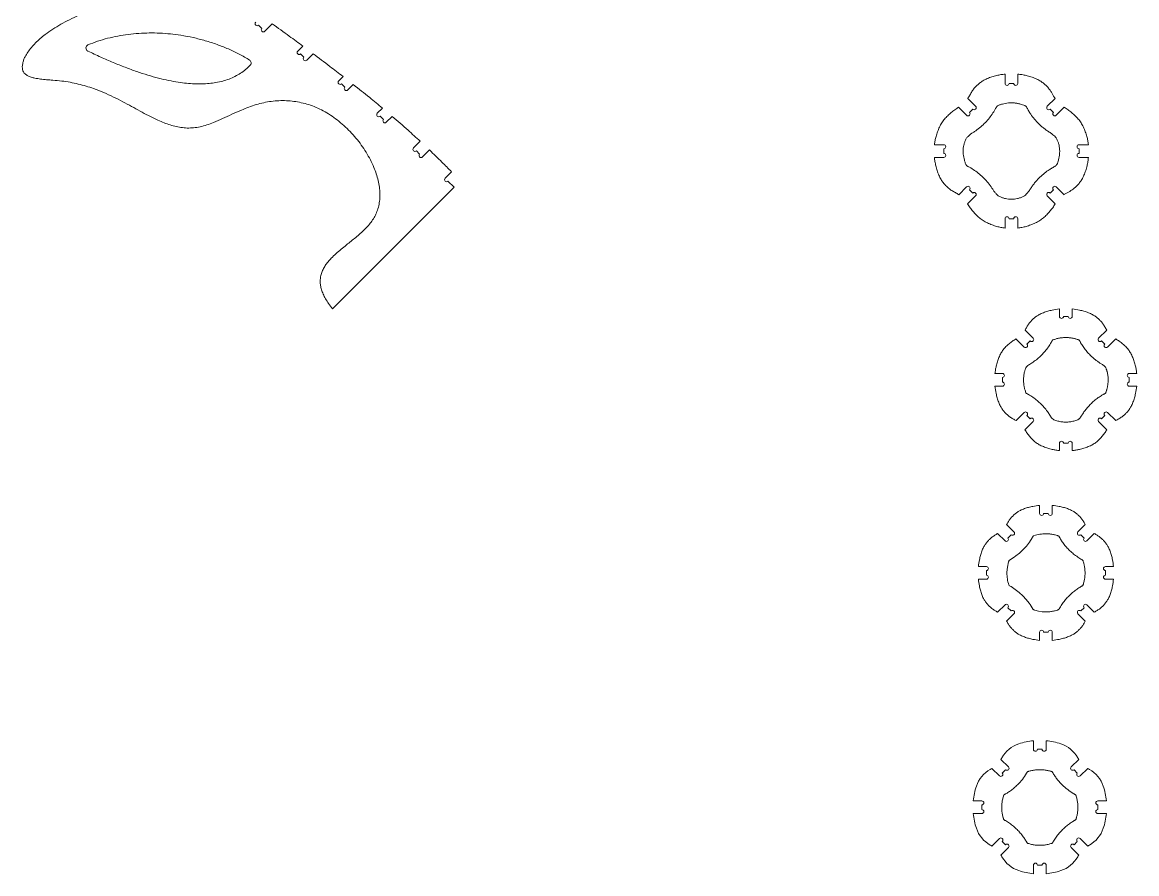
# Model space of a CAD drawing. Header units: millimetres. Extents: x -1072 to 1309, y -2665 to 2883.
# Drawn here: x -982 to 686, y -2665 to -1390 of the extents above; entities that cross this region are included whole.
import ezdxf

# ---------------------------------------------------------------- set-up
doc = ezdxf.new("R2010")
doc.units = ezdxf.units.MM

msp = doc.modelspace()

# ---------------------------------------------------------------- linework, layer by layer
at = {"color": 7, "linetype": 'Continuous', "lineweight": 15}
for p, q in [((-623.295, -1399.637), (-628.245, -1394.687)), ((-607.873, -1392.7), (-619.053, -1403.88)), ((-569.655, -1433.678), (-562.022, -1426.045)), ((-560.463, -1442.87), (-565.412, -1437.921)), ((-546.598, -1437.491), (-556.22, -1447.113)), ((-508.198, -1478.287), (-501.609, -1471.698)), ((-499.006, -1487.479), (-503.955, -1482.53)), ((-486.539, -1483.498), (-494.763, -1491.722)), ((488.646, -1467.978), (488.646, -1482.003)), ((494.646, -1482.003), (501.646, -1482.003)), ((507.646, -1482.003), (507.646, -1467.978)), ((444.513, -1516.143), (432.847, -1504.477)), ((563.446, -1504.477), (551.78, -1516.143)), ((-450.549, -1526.704), (-442.833, -1518.988)), ((-441.357, -1535.896), (-446.306, -1530.946)), ((-428.281, -1531.306), (-437.114, -1540.139)), ((419.168, -1517.668), (431.078, -1529.578)), ((435.321, -1525.335), (440.27, -1520.385)), ((556.022, -1520.385), (560.972, -1525.335)), ((565.215, -1529.578), (577.124, -1517.668)), ((-396.365, -1578.586), (-386.356, -1568.577)), ((-387.172, -1587.778), (-392.122, -1582.828)), ((-372.498, -1581.589), (-382.93, -1592.021)), ((396.938, -1573.711), (382.944, -1573.711)), ((396.938, -1586.711), (396.938, -1579.711)), ((613.349, -1573.711), (599.354, -1573.711)), ((599.354, -1579.711), (599.354, -1586.711)), ((382.913, -1592.711), (396.938, -1592.711)), ((599.354, -1592.711), (613.38, -1592.711)), ((-349.101, -1623.953), (-339.48, -1614.332)), ((-335.666, -1637.388), (-344.859, -1628.196)), ((-335.666, -1637.388), (-517.419, -1819.141)), ((431.078, -1636.844), (419.412, -1648.51)), ((432.603, -1662.189), (444.513, -1650.279)), ((440.27, -1646.037), (435.321, -1641.087)), ((551.78, -1650.279), (563.689, -1662.189)), ((560.972, -1641.087), (556.022, -1646.037)), ((576.88, -1648.51), (565.215, -1636.844)), ((488.646, -1684.419), (488.646, -1698.414)), ((501.646, -1684.419), (494.646, -1684.419)), ((507.646, -1698.414), (507.646, -1684.419)), ((570.072, -1819.591), (570.072, -1830.718)), ((576.072, -1830.718), (583.072, -1830.718)), ((589.072, -1830.718), (589.072, -1819.591)), ((504.92, -1864.39), (517.12, -1876.589)), ((530.555, -1863.155), (518.464, -1851.064)), ((640.68, -1851.064), (628.589, -1863.155)), ((642.024, -1876.589), (654.224, -1864.389)), ((521.362, -1872.347), (526.312, -1867.397)), ((632.832, -1867.397), (637.782, -1872.347)), ((484.683, -1916.107), (473.575, -1916.107)), ((685.569, -1916.107), (674.461, -1916.107)), ((484.683, -1929.107), (484.683, -1922.107)), ((674.461, -1922.107), (674.461, -1929.107)), ((473.556, -1935.107), (484.683, -1935.107)), ((674.461, -1935.107), (685.588, -1935.107)), ((517.12, -1974.624), (505.029, -1986.715)), ((526.312, -1983.817), (521.362, -1978.867)), ((637.782, -1978.867), (632.832, -1983.817)), ((654.115, -1986.715), (642.024, -1974.624)), ((518.355, -2000.259), (530.555, -1988.059)), ((628.589, -1988.059), (640.789, -2000.259)), ((570.072, -2020.495), (570.072, -2031.604)), ((583.072, -2020.495), (576.072, -2020.495)), ((589.072, -2031.604), (589.072, -2020.495)), ((540.339, -2113.49), (540.339, -2125.54)), ((559.339, -2125.54), (559.339, -2113.49)), ((546.339, -2125.54), (553.339, -2125.54)), ((501.973, -2153.248), (490.993, -2142.267)), ((608.686, -2142.267), (597.705, -2153.248)), ((477.531, -2155.675), (488.538, -2166.683)), ((492.781, -2162.44), (497.731, -2157.49)), ((601.948, -2157.49), (606.898, -2162.44)), ((611.14, -2166.683), (622.148, -2155.675)), ((460.83, -2205.049), (448.786, -2205.049)), ((460.83, -2218.049), (460.83, -2211.049)), ((650.892, -2205.049), (638.848, -2205.049)), ((638.848, -2211.049), (638.848, -2218.049)), ((448.781, -2224.049), (460.83, -2224.049)), ((638.848, -2224.049), (650.898, -2224.049)), ((488.538, -2262.415), (477.558, -2273.395)), ((497.731, -2271.607), (492.781, -2266.657)), ((606.898, -2266.657), (601.948, -2271.607)), ((622.121, -2273.395), (611.14, -2262.415)), ((490.966, -2286.857), (501.973, -2275.85)), ((597.705, -2275.85), (608.713, -2286.857)), ((540.339, -2303.558), (540.339, -2315.602)), ((553.339, -2303.558), (546.339, -2303.558)), ((559.339, -2315.602), (559.339, -2303.558)), ((531.133, -2465.788), (531.133, -2478.625)), ((550.133, -2478.625), (550.133, -2465.788)), ((537.133, -2478.625), (544.133, -2478.625)), ((493.715, -2504.983), (482.477, -2493.745)), ((598.789, -2493.745), (587.551, -2504.983)), ((469.042, -2507.18), (480.28, -2518.418)), ((484.522, -2514.175), (489.472, -2509.226)), ((591.794, -2509.226), (596.743, -2514.175)), ((600.986, -2518.418), (612.224, -2507.18)), ((453.922, -2555.836), (441.085, -2555.836)), ((453.922, -2568.836), (453.922, -2561.836)), ((640.181, -2555.836), (627.344, -2555.836)), ((627.344, -2561.836), (627.344, -2568.836)), ((441.085, -2574.836), (453.922, -2574.836)), ((627.344, -2574.836), (640.181, -2574.836)), ((480.28, -2612.254), (469.042, -2623.492)), ((489.472, -2621.447), (484.522, -2616.497)), ((596.743, -2616.497), (591.794, -2621.447)), ((612.224, -2623.492), (600.986, -2612.254)), ((482.477, -2636.927), (493.715, -2625.689)), ((587.551, -2625.689), (598.789, -2636.927)), ((531.133, -2652.047), (531.133, -2664.884)), ((544.133, -2652.047), (537.133, -2652.047)), ((550.133, -2664.884), (550.133, -2652.047))]:
    msp.add_line(p, q, dxfattribs=at)
at = {"color": 7, "linetype": 'Continuous', "lineweight": 15, "flags": 128}
for points in [[(549.839, -2156.07), (547.604, -2156.116), (545.333, -2156.253), (543.08, -2156.482), (540.846, -2156.8), (538.62, -2157.208), (536.325, -2157.726), (534.06, -2158.338), (531.809, -2159.046), (531.809, -2159.046), (531.809, -2159.046), (531.809, -2159.046), (531.808, -2159.046), (531.808, -2159.047), (531.808, -2159.047), (531.807, -2159.047), (531.806, -2159.048), (531.803, -2159.049), (531.797, -2159.051), (531.785, -2159.055), (531.762, -2159.063), (531.718, -2159.078), (531.643, -2159.107), (531.482, -2159.179), (531.176, -2159.355), (530.649, -2159.825), (529.919, -2161.031), (529.214, -2162.255), (525.13, -2168.583), (520.527, -2174.534), (515.429, -2180.078), (510.197, -2184.897), (504.593, -2189.286), (502.302, -2190.883), (499.959, -2192.409), (497.564, -2193.866), (495.237, -2195.397), (494.773, -2195.928), (494.433, -2196.544), (494.286, -2196.972), (494.15, -2197.375), (494.096, -2197.541), (493.985, -2197.883), (493.189, -2200.602), (492.535, -2203.339), (491.653, -2208.914), (491.361, -2214.552)], [(491.361, -2214.552), (491.407, -2216.788), (491.544, -2219.059), (491.773, -2221.311), (492.09, -2223.545), (492.499, -2225.77), (493.017, -2228.065), (493.628, -2230.33), (494.336, -2232.581), (494.336, -2232.581), (494.336, -2232.581), (494.336, -2232.581), (494.336, -2232.581), (494.337, -2232.581), (494.337, -2232.582), (494.337, -2232.582), (494.337, -2232.584), (494.339, -2232.587), (494.341, -2232.593), (494.345, -2232.604), (494.353, -2232.627), (494.368, -2232.67), (494.397, -2232.747), (494.468, -2232.908), (494.644, -2233.214), (495.114, -2233.74), (496.32, -2234.471), (497.544, -2235.175), (503.87, -2239.258), (509.825, -2243.864), (515.369, -2248.963), (520.189, -2254.195), (524.575, -2259.797), (526.172, -2262.087), (527.698, -2264.43), (529.155, -2266.826), (530.686, -2269.152), (531.217, -2269.617), (531.834, -2269.956), (532.501, -2270.184), (532.501, -2270.184), (532.501, -2270.184), (532.501, -2270.184), (532.502, -2270.184), (532.502, -2270.184), (532.502, -2270.184), (532.503, -2270.184), (532.504, -2270.185), (532.506, -2270.186), (532.511, -2270.188), (532.522, -2270.191), (532.542, -2270.198), (532.583, -2270.211), (532.664, -2270.239), (532.831, -2270.293), (533.172, -2270.404), (538.627, -2271.853), (544.202, -2272.735), (549.839, -2273.027)]]:
    msp.add_lwpolyline(points, dxfattribs=at)
at = {"color": 7, "linetype": 'Continuous', "lineweight": 15}
for centre, radius, start, end in [((-630.367, -1392.566), 3, 135, 315), ((-621.174, -1401.758), 3, 135, 315), ((-881.514, -1428.978), 5, 112.85267, 244.279848), ((-567.534, -1435.799), 3, 135, 315), ((-644.225, -1451.23), 5, 315.689068, 58.288014), ((-558.341, -1444.992), 3, 135, 315), ((-506.077, -1480.408), 3, 135, 315), ((491.646, -1482.003), 3, 180, 0), ((504.646, -1482.003), 3, 180, 0), ((-496.884, -1489.601), 3, 135, 315), ((442.392, -1518.264), 3, 225, 45), ((553.901, -1518.264), 3, 135, 315), ((-448.428, -1528.825), 3, 135, 315), ((433.199, -1527.457), 3, 225, 45), ((563.093, -1527.457), 3, 135, 315), ((-439.235, -1538.018), 3, 135, 315), ((-394.243, -1580.707), 3, 135, 315), ((396.938, -1576.711), 3, 270, 90), ((599.354, -1576.711), 3, 90, 270), ((-385.051, -1589.899), 3, 135, 315), ((396.938, -1589.711), 3, 270, 90), ((599.354, -1589.711), 3, 90, 270), ((-346.98, -1626.075), 3, 135, 315), ((433.199, -1638.966), 3, 315, 135), ((442.392, -1648.158), 3, 315, 135), ((553.901, -1648.158), 3, 45, 225), ((563.093, -1638.966), 3, 45, 225), ((491.646, -1684.419), 3, 0, 180), ((504.646, -1684.419), 3, 0, 180), ((573.072, -1830.718), 3, 180, 360), ((586.072, -1830.718), 3, 180, 0), ((528.433, -1865.276), 3, 225, 45), ((630.711, -1865.276), 3, 135, 315), ((519.241, -1874.468), 3, 225, 45), ((639.903, -1874.468), 3, 135, 315), ((484.683, -1919.107), 3, 270, 90), ((674.461, -1919.107), 3, 90, 270), ((484.683, -1932.107), 3, 270, 90), ((674.461, -1932.107), 3, 90, 270), ((519.241, -1976.745), 3, 315, 135), ((528.433, -1985.938), 3, 315, 135), ((630.711, -1985.938), 3, 45, 225), ((639.903, -1976.745), 3, 45, 225), ((573.072, -2020.495), 3, 0, 180), ((586.072, -2020.495), 3, 0, 180), ((543.339, -2125.54), 3, 180, 0), ((556.339, -2125.54), 3, 180, 0), ((490.66, -2164.561), 3, 225, 45), ((499.852, -2155.369), 3, 225, 45), ((599.827, -2155.369), 3, 135, 315), ((609.019, -2164.561), 3, 135, 315), ((460.83, -2208.049), 3, 270, 90), ((638.848, -2208.049), 3, 90, 270), ((460.83, -2221.049), 3, 270, 90), ((638.848, -2221.049), 3, 90, 270), ((490.66, -2264.536), 3, 315, 135), ((609.019, -2264.536), 3, 45, 225), ((499.852, -2273.728), 3, 315, 135), ((599.827, -2273.728), 3, 45, 225), ((543.339, -2303.558), 3, 0, 180), ((556.339, -2303.558), 3, 0, 180), ((540.633, -2565.336), 100, 95.45132, 108.381025), ((540.633, -2565.336), 100, 71.618975, 84.54868), ((523.29, -2513.142), 45, 108.381025, 150.8912), ((534.133, -2478.625), 3, 180, 0), ((547.133, -2478.625), 3, 180, 0), ((557.976, -2513.142), 45, 29.1088, 71.618975), ((444.657, -2469.36), 45, 327.187474, 330.8912), ((636.609, -2469.36), 45, 209.1088, 212.812526), ((488.439, -2547.993), 45, 119.1088, 161.618975), ((444.657, -2469.36), 45, 299.1088, 302.812526), ((482.401, -2516.297), 3, 225, 45), ((491.594, -2507.104), 3, 225, 45), ((589.672, -2507.104), 3, 135, 315), ((598.865, -2516.297), 3, 135, 315), ((636.609, -2469.36), 45, 237.187474, 240.8912), ((592.827, -2547.993), 45, 18.381025, 60.8912), ((540.633, -2565.336), 100, 161.618975, 174.54868), ((540.633, -2565.336), 100, 5.45132, 18.381025), ((453.922, -2558.836), 3, 270, 90), ((627.344, -2558.836), 3, 90, 270), ((540.633, -2565.336), 100, 185.45132, 198.381025), ((453.922, -2571.836), 3, 270, 90), ((627.344, -2571.836), 3, 90, 270), ((540.633, -2565.336), 100, 341.618975, 354.54868), ((488.439, -2582.68), 45, 198.381025, 240.8912), ((592.827, -2582.68), 45, 299.1088, 341.618975), ((482.401, -2614.375), 3, 315, 135), ((598.865, -2614.375), 3, 45, 225), ((444.657, -2661.312), 45, 57.187474, 60.8912), ((491.594, -2623.568), 3, 315, 135), ((589.672, -2623.568), 3, 45, 225), ((636.609, -2661.312), 45, 119.1088, 122.812526), ((444.657, -2661.312), 45, 29.1088, 32.812526), ((523.29, -2617.53), 45, 209.1088, 251.618975), ((534.133, -2652.047), 3, 0, 180), ((547.133, -2652.047), 3, 0, 180), ((557.976, -2617.53), 45, 288.381025, 330.8912), ((636.609, -2661.312), 45, 147.187474, 150.8912), ((540.633, -2565.336), 100, 251.618975, 264.54868), ((540.633, -2565.336), 100, 275.45132, 288.381025)]:
    msp.add_arc(centre, radius, start, end, dxfattribs=at)
for points, knots in [([(-517.419, -1819.141), (-519.437, -1816.614), (-523.259, -1811.827), (-527.988, -1804.492), (-531.592, -1797.541), (-534.101, -1790.919), (-535.586, -1784.609), (-536.107, -1778.59), (-535.714, -1772.525), (-534.298, -1766.416), (-531.794, -1760.317), (-528.411, -1754.517), (-524.275, -1748.967), (-518.981, -1743.033), (-512.464, -1736.774), (-504.791, -1730.187), (-497.129, -1724.001), (-489.731, -1718.111), (-482.779, -1712.469), (-476.033, -1706.704), (-469.646, -1700.758), (-463.774, -1694.571), (-458.574, -1688.08), (-454.203, -1681.218), (-450.688, -1673.591), (-448.169, -1665.192), (-446.765, -1656.06), (-446.511, -1646.64), (-447.336, -1637.005), (-449.17, -1627.227), (-451.948, -1617.38), (-455.814, -1606.97), (-460.863, -1596.113), (-467.158, -1584.958), (-474.356, -1574.144), (-482.355, -1563.789), (-491.054, -1554.011), (-500.379, -1544.906), (-510.233, -1536.601), (-520.522, -1529.22), (-531.146, -1522.904), (-542.029, -1517.701), (-553.045, -1513.618), (-564.146, -1510.614), (-575.288, -1508.646), (-586.498, -1507.678), (-597.805, -1507.689), (-609.17, -1508.678), (-620.548, -1510.646), (-631.826, -1513.568), (-642.941, -1517.395), (-655.025, -1522.307), (-667.972, -1528.17), (-681.737, -1534.573), (-694.221, -1540.015), (-705.453, -1544.159), (-715.406, -1546.983), (-725.221, -1548.583), (-734.872, -1548.881), (-744.308, -1548.04), (-753.579, -1546.202), (-762.736, -1543.514), (-771.887, -1540.082), (-782.045, -1535.599), (-793.254, -1529.996), (-805.606, -1523.342), (-818.336, -1516.32), (-831.552, -1509.176), (-845.362, -1502.155), (-859.872, -1495.505), (-873.575, -1490.114), (-886.332, -1485.916), (-898.002, -1482.741), (-910.18, -1480.162), (-922.86, -1478.271), (-934.674, -1477.26), (-945.256, -1476.44), (-954.232, -1475.554), (-961.964, -1474.356), (-968.323, -1472.734), (-973.296, -1470.739), (-977.196, -1468.152), (-979.917, -1464.943), (-981.456, -1461.169), (-981.799, -1456.768), (-981.155, -1451.964), (-979.73, -1446.967), (-977.25, -1441.151), (-973.394, -1434.764), (-968.099, -1427.888), (-961.942, -1421.201), (-954.969, -1414.726), (-946.409, -1407.792), (-936.116, -1400.572), (-924.018, -1393.248), (-910.767, -1386.269), (-896.483, -1379.742), (-881.306, -1373.767), (-865.739, -1368.567), (-849.993, -1364.118), (-839.362, -1361.869), (-834.081, -1360.752)], [0, 0, 0, 0, 0.00936313, 0.01773122, 0.02523103, 0.03200028, 0.03818722, 0.04394707, 0.04943306, 0.0557232, 0.06201994, 0.0684585, 0.07511862, 0.08203378, 0.09146702, 0.10126527, 0.11131735, 0.11998517, 0.12865492, 0.13724421, 0.14568229, 0.15391724, 0.161928, 0.16973567, 0.17741846, 0.18617849, 0.19504167, 0.2040993, 0.21340906, 0.2229975, 0.23286825, 0.24300574, 0.25512836, 0.26750822, 0.28006728, 0.2927195, 0.30537482, 0.31794247, 0.33043347, 0.34266503, 0.35457433, 0.36618162, 0.37755325, 0.38855405, 0.39944526, 0.41027872, 0.42110149, 0.43215333, 0.44327668, 0.45450539, 0.46585823, 0.4772983, 0.49227213, 0.50701528, 0.52127303, 0.53170001, 0.54166681, 0.55119208, 0.56042452, 0.56955486, 0.57857331, 0.58775243, 0.59716647, 0.60685969, 0.61989767, 0.63344863, 0.64749317, 0.66200364, 0.67695826, 0.69235359, 0.70821544, 0.71957879, 0.73123356, 0.74322534, 0.75561143, 0.76833809, 0.77755715, 0.7863532, 0.79445485, 0.80019366, 0.80532662, 0.80991134, 0.81359871, 0.8173436, 0.8215121, 0.82623438, 0.83131884, 0.83651666, 0.84450316, 0.85285115, 0.86161647, 0.87079991, 0.88038635, 0.89350211, 0.90717954, 0.92131895, 0.9368536, 0.95264309, 0.96853451, 0.98437202, 1, 1, 1, 1]), ([(-607.873, -1392.7), (-599.303, -1398.857), (-583.954, -1409.883), (-568.741, -1421.094), (-562.022, -1426.045)], [0, 0, 0, 0, 0.55837599, 1, 1, 1, 1]), ([(-883.456, -1424.371), (-878.658, -1422.472), (-869.03, -1418.661), (-854.057, -1414.278), (-838.745, -1410.818), (-823.128, -1408.359), (-807.39, -1406.86), (-791.607, -1406.288), (-775.856, -1406.6), (-760.115, -1407.773), (-743.469, -1409.914), (-726.029, -1413.192), (-707.951, -1417.784), (-690.34, -1423.461), (-673.336, -1430.221), (-656.998, -1437.921), (-646.703, -1443.975), (-641.597, -1446.977)], [0, 0, 0, 0, 0.06152039, 0.12345933, 0.18584714, 0.24867424, 0.31189803, 0.37431157, 0.43695288, 0.49971836, 0.56249226, 0.63705798, 0.71124254, 0.78482783, 0.85760505, 0.92938329, 1, 1, 1, 1]), ([(-640.648, -1454.723), (-642.922, -1456.912), (-647.462, -1461.281), (-655.151, -1466.845), (-663.425, -1471.62), (-672.348, -1475.542), (-681.896, -1478.627), (-691.867, -1480.829), (-702.224, -1482.211), (-712.946, -1482.828), (-724.225, -1482.707), (-736.062, -1481.849), (-748.977, -1480.188), (-763.013, -1477.619), (-778.207, -1474.05), (-794.098, -1469.566), (-810.686, -1464.166), (-827.974, -1457.852), (-845.958, -1450.616), (-864.655, -1442.493), (-877.239, -1436.534), (-883.684, -1433.483)], [0, 0, 0, 0, 0.0365636, 0.07298462, 0.10970591, 0.14716165, 0.18575965, 0.2258741, 0.26538605, 0.30678741, 0.35029134, 0.39608169, 0.44431614, 0.50119891, 0.56145312, 0.62521265, 0.69259025, 0.76368217, 0.83856941, 0.91732227, 1, 1, 1, 1]), ([(-546.598, -1437.491), (-538.174, -1443.804), (-523.098, -1455.101), (-508.188, -1466.617), (-501.609, -1471.698)], [0, 0, 0, 0, 0.558752294, 1, 1, 1, 1]), ([(-486.539, -1483.498), (-478.317, -1490.034), (-463.627, -1501.714), (-449.19, -1513.707), (-442.833, -1518.988)], [0, 0, 0, 0, 0.55964191, 1, 1, 1, 1]), ([(488.646, -1467.978), (486.552, -1468.235), (482.35, -1468.75), (475.786, -1470.125), (468.986, -1472.05), (462.002, -1474.535), (455.921, -1477.601), (450.828, -1481.093), (446.477, -1484.817), (442.486, -1489.136), (438.857, -1493.99), (436.087, -1499.371), (433.926, -1502.776), (432.847, -1504.477)], [0, 0, 0, 0, 0.09019481, 0.18093231, 0.28642559, 0.39223254, 0.49741919, 0.57656725, 0.65571896, 0.7417926, 0.82760297, 0.91390055, 1, 1, 1, 1]), ([(563.446, -1504.477), (562.64, -1503.27), (561.022, -1500.849), (559.089, -1496.941), (556.595, -1492.888), (553.495, -1488.769), (549.688, -1484.712), (545.463, -1481.092), (540.368, -1477.599), (534.286, -1474.533), (527.304, -1472.049), (520.506, -1470.125), (513.942, -1468.75), (509.74, -1468.235), (507.646, -1467.978)], [0, 0, 0, 0, 0.06196264, 0.12438689, 0.1860796, 0.2652139, 0.34435534, 0.42349138, 0.50263443, 0.60793215, 0.71361443, 0.81907887, 0.90983, 1, 1, 1, 1]), ([(498.146, -1511.003), (496.628, -1511.046), (493.593, -1511.132), (489.072, -1511.791), (485.365, -1512.637), (482.442, -1513.497), (480.295, -1514.252), (478.314, -1514.956), (476.749, -1516.058), (475.573, -1517.317), (474.733, -1518.814), (472.813, -1522.522), (469.338, -1528.203), (463.855, -1535.503), (457.56, -1542.326), (450.49, -1548.575), (444.232, -1553.23), (439.082, -1556.319), (436.304, -1558.524), (434.152, -1560.456), (432.57, -1561.992), (430.963, -1563.587), (429.935, -1565.611), (429.055, -1567.707), (427.97, -1570.548), (426.879, -1574.184), (426.062, -1578.685), (425.98, -1581.72), (425.939, -1583.243)], [0, 0, 0, 0, 0.04161294, 0.08322667, 0.1250069, 0.14582534, 0.16670115, 0.18750711, 0.20310933, 0.21872009, 0.23433263, 0.24996413, 0.33334486, 0.41645775, 0.50000606, 0.58744986, 0.67490819, 0.71345261, 0.75195828, 0.77192614, 0.79272066, 0.81255175, 0.83350166, 0.85431291, 0.87501746, 0.91683173, 0.95826797, 1, 1, 1, 1]), ([(570.354, -1583.243), (570.313, -1581.72), (570.231, -1578.685), (569.413, -1574.185), (568.324, -1570.55), (567.235, -1567.706), (566.361, -1565.607), (565.12, -1563.22), (562.84, -1561.154), (559.858, -1558.322), (555.93, -1555.544), (551.302, -1552.628), (546.931, -1549.355), (542.712, -1545.872), (537.814, -1541.323), (532.455, -1535.522), (528.228, -1529.908), (525.525, -1525.784), (524.044, -1523.339), (522.597, -1520.866), (521.375, -1518.284), (519.867, -1516.265), (517.653, -1514.75), (514.918, -1513.872), (512.029, -1512.939), (509.441, -1512.296), (507.208, -1511.834), (504.959, -1511.469), (502.699, -1511.204), (500.424, -1511.036), (498.906, -1511.014), (498.146, -1511.003)], [0, 0, 0, 0, 0.04173148, 0.08316478, 0.12497551, 0.14563709, 0.16663772, 0.18743721, 0.21867252, 0.24992889, 0.30048641, 0.35004079, 0.40002343, 0.45006054, 0.50004282, 0.58323983, 0.66627809, 0.69241071, 0.71844944, 0.74467894, 0.77089838, 0.79687098, 0.81247557, 0.84370644, 0.87496495, 0.89592192, 0.91674979, 0.93748581, 0.95838198, 0.97915681, 1, 1, 1, 1]), ([(-428.281, -1531.306), (-420.353, -1538.159), (-406.206, -1550.389), (-392.418, -1563.023), (-386.356, -1568.577)], [0, 0, 0, 0, 0.56035316, 1, 1, 1, 1]), ([(419.168, -1517.668), (417.227, -1518.907), (413.362, -1521.373), (407.949, -1525.666), (402.845, -1530.305), (398.025, -1535.264), (393.806, -1540.922), (390.407, -1547.325), (387.585, -1554.174), (385.379, -1560.903), (383.8, -1567.421), (383.229, -1571.615), (382.944, -1573.711)], [0, 0, 0, 0, 0.09954321, 0.19821353, 0.29835315, 0.39778301, 0.49689246, 0.60249439, 0.71041527, 0.8170211, 0.90853601, 1, 1, 1, 1]), ([(613.349, -1573.711), (613.063, -1571.615), (612.492, -1567.421), (610.918, -1560.924), (608.713, -1554.185), (605.89, -1547.336), (602.482, -1540.916), (598.267, -1535.264), (593.446, -1530.304), (588.34, -1525.663), (582.928, -1521.371), (579.064, -1518.905), (577.124, -1517.668)], [0, 0, 0, 0, 0.09146798, 0.18298255, 0.28868265, 0.39790341, 0.50310815, 0.6021706, 0.70169536, 0.80185726, 0.90055777, 1, 1, 1, 1]), ([(-372.498, -1581.589), (-366.237, -1587.618), (-355.071, -1598.372), (-344.238, -1609.46), (-339.48, -1614.332)], [0, 0, 0, 0, 0.56070537, 1, 1, 1, 1]), ([(425.939, -1583.243), (425.982, -1584.76), (426.068, -1587.795), (426.726, -1592.313), (427.572, -1596.02), (428.432, -1598.941), (429.186, -1601.087), (429.889, -1603.067), (430.991, -1604.631), (432.25, -1605.807), (433.745, -1606.646), (437.452, -1608.565), (443.129, -1612.038), (450.425, -1617.517), (457.247, -1623.81), (463.497, -1630.881), (468.151, -1637.138), (471.237, -1642.286), (473.439, -1645.059), (475.37, -1647.211), (476.906, -1648.791), (478.5, -1650.398), (480.524, -1651.425), (482.619, -1652.304), (485.458, -1653.388), (489.092, -1654.479), (493.59, -1655.296), (496.624, -1655.378), (498.146, -1655.419)], [0, 0, 0, 0, 0.0416096, 0.08323294, 0.12500083, 0.14584651, 0.16670956, 0.18750516, 0.20310951, 0.21871799, 0.2343302, 0.24995937, 0.33332472, 0.41642843, 0.49997016, 0.58746525, 0.67503461, 0.71346448, 0.75197947, 0.77194464, 0.79273528, 0.81256772, 0.83353297, 0.85432759, 0.8750272, 0.91683976, 0.95827223, 1, 1, 1, 1]), ([(498.146, -1655.419), (499.669, -1655.378), (502.702, -1655.296), (507.201, -1654.478), (510.834, -1653.39), (513.677, -1652.301), (515.775, -1651.428), (518.16, -1650.187), (520.226, -1647.908), (523.056, -1644.928), (525.833, -1641.002), (528.747, -1636.375), (532.019, -1632.006), (535.501, -1627.789), (540.048, -1622.893), (545.846, -1617.537), (551.457, -1613.311), (555.58, -1610.61), (558.023, -1609.129), (560.495, -1607.683), (563.077, -1606.461), (565.095, -1604.955), (566.609, -1602.741), (567.486, -1600.008), (568.419, -1597.119), (569.061, -1594.533), (569.524, -1592.301), (569.889, -1590.053), (570.153, -1587.794), (570.321, -1585.52), (570.343, -1584.003), (570.354, -1583.243)], [0, 0, 0, 0, 0.04173148, 0.0831644, 0.12497474, 0.1456376, 0.16663726, 0.18743616, 0.21867236, 0.24992959, 0.30045814, 0.35004003, 0.40002376, 0.45006082, 0.50004302, 0.58324082, 0.66627788, 0.69241157, 0.71844973, 0.74467955, 0.77089944, 0.79687065, 0.81247611, 0.84370611, 0.87496577, 0.89592071, 0.91674908, 0.93748644, 0.95838191, 0.97915737, 1, 1, 1, 1]), ([(382.913, -1592.711), (383.17, -1594.806), (383.685, -1599.007), (385.06, -1605.572), (386.985, -1612.372), (389.47, -1619.355), (392.536, -1625.437), (396.028, -1630.529), (399.752, -1634.88), (404.071, -1638.872), (408.926, -1642.501), (414.306, -1645.27), (417.712, -1647.431), (419.412, -1648.51)], [0, 0, 0, 0, 0.09019619, 0.18093171, 0.2864279, 0.3922329, 0.49741919, 0.57656698, 0.65571971, 0.7417895, 0.82760232, 0.9138994, 1, 1, 1, 1]), ([(576.88, -1648.51), (578.087, -1647.704), (580.508, -1646.086), (584.416, -1644.154), (588.47, -1641.66), (592.588, -1638.56), (596.646, -1634.753), (600.266, -1630.528), (603.759, -1625.433), (606.824, -1619.351), (609.308, -1612.369), (611.233, -1605.571), (612.608, -1599.007), (613.123, -1594.805), (613.379, -1592.711)], [0, 0, 0, 0, 0.0619616, 0.1243841, 0.18607869, 0.26521521, 0.34435532, 0.42349231, 0.50263283, 0.60793337, 0.71361324, 0.81907747, 0.90983042, 1, 1, 1, 1]), ([(432.603, -1662.189), (433.842, -1664.13), (436.308, -1667.996), (440.601, -1673.409), (445.24, -1678.512), (450.199, -1683.332), (455.858, -1687.551), (462.26, -1690.95), (469.109, -1693.773), (475.839, -1695.978), (482.356, -1697.557), (486.55, -1698.128), (488.646, -1698.414)], [0, 0, 0, 0, 0.09954641, 0.19821686, 0.29835263, 0.39778246, 0.49689211, 0.60249236, 0.71041533, 0.81702152, 0.90853589, 1, 1, 1, 1]), ([(507.646, -1698.414), (509.743, -1698.128), (513.937, -1697.557), (520.434, -1695.983), (527.173, -1693.778), (534.022, -1690.954), (540.442, -1687.547), (546.094, -1683.332), (551.054, -1678.511), (555.695, -1673.405), (559.987, -1667.993), (562.452, -1664.128), (563.689, -1662.189)], [0, 0, 0, 0, 0.09146769, 0.18298303, 0.28868311, 0.39790225, 0.50310916, 0.60217158, 0.70169645, 0.80185462, 0.9005554, 1, 1, 1, 1]), ([(570.072, -1819.591), (566.405, -1820.073), (560.466, -1820.852), (552.442, -1822.943), (545.892, -1825.017), (540.143, -1827.629), (535.296, -1830.671), (531.181, -1833.91), (527.406, -1837.647), (523.993, -1841.826), (521.198, -1846.432), (519.376, -1849.52), (518.464, -1851.064)], [0, 0, 0, 0, 0.17452245, 0.28265958, 0.39129029, 0.49886399, 0.57997948, 0.66109339, 0.74582666, 0.83050343, 0.91526916, 1, 1, 1, 1]), ([(640.68, -1851.064), (639.732, -1849.448), (637.841, -1846.223), (634.967, -1841.575), (631.579, -1837.483), (627.903, -1833.863), (623.848, -1830.671), (619, -1827.629), (613.252, -1825.018), (606.702, -1822.943), (598.68, -1820.853), (592.739, -1820.073), (589.072, -1819.591)], [0, 0, 0, 0, 0.08854658, 0.17668197, 0.25779062, 0.33890604, 0.42001521, 0.50113199, 0.6087829, 0.71725226, 0.82547822, 1, 1, 1, 1]), ([(504.92, -1864.39), (503.128, -1865.468), (499.54, -1867.627), (494.535, -1871.458), (489.949, -1875.796), (485.817, -1880.565), (482.231, -1885.972), (479.409, -1892.034), (477.176, -1898.531), (475.461, -1904.747), (474.256, -1910.612), (473.801, -1914.28), (473.575, -1916.107)], [0, 0, 0, 0, 0.09935985, 0.19886932, 0.29889451, 0.39892069, 0.49815938, 0.6062114, 0.71572475, 0.82441231, 0.91251479, 1, 1, 1, 1]), ([(579.572, -1862.303), (578.768, -1862.314), (577.151, -1862.336), (574.732, -1862.512), (572.321, -1862.79), (569.926, -1863.175), (567.518, -1863.675), (565.088, -1864.279), (562.696, -1865.047), (560.554, -1865.655), (559.143, -1866.924), (558.447, -1868.279), (556.626, -1871.503), (553.489, -1876.506), (548.563, -1882.927), (543.09, -1888.872), (537.109, -1894.308), (531.976, -1898.199), (527.989, -1900.88), (525.286, -1902.523), (522.597, -1904.211), (520.903, -1905.893), (519.982, -1907.164), (519.594, -1908.102), (519.164, -1909.287), (518.67, -1910.724), (518.222, -1912.172), (517.406, -1915.089), (516.475, -1919.557), (516.337, -1923.6), (516.268, -1925.622)], [0, 0, 0, 0, 0.024877475, 0.050010759, 0.074974308, 0.099945896, 0.125032224, 0.15107867, 0.177239337, 0.203117163, 0.218691992, 0.234301018, 0.24993105, 0.333402041, 0.416588275, 0.499977926, 0.583026483, 0.666288345, 0.698985122, 0.73160961, 0.764207269, 0.796909497, 0.804716775, 0.812524355, 0.82815222, 0.843782278, 0.859503208, 0.87504238, 0.937521183, 1, 1, 1, 1]), ([(642.876, -1925.622), (642.807, -1923.6), (642.669, -1919.558), (641.758, -1915.189), (641.006, -1912.465), (640.656, -1911.305), (640.279, -1910.146), (639.875, -1909), (639.539, -1908.083), (639.264, -1907.398), (639.015, -1906.956), (638.512, -1906.279), (637.36, -1905.048), (635.055, -1903.065), (631.48, -1901.167), (627.759, -1898.581), (622.473, -1894.669), (616.756, -1889.609), (610.877, -1883.26), (606.372, -1877.466), (603.42, -1872.973), (601.688, -1870.025), (600.808, -1868.5), (600.06, -1866.983), (599.04, -1866.056), (598.138, -1865.598), (597.021, -1865.227), (595.506, -1864.715), (593.561, -1864.162), (591.594, -1863.671), (589.613, -1863.255), (587.621, -1862.912), (585.62, -1862.642), (583.606, -1862.449), (581.588, -1862.325), (580.241, -1862.31), (579.572, -1862.303)], [0, 0, 0, 0, 0.06247159, 0.12494075, 0.13735389, 0.14988501, 0.1624138, 0.17506735, 0.1874532, 0.19264315, 0.197885, 0.20307896, 0.21870043, 0.24992598, 0.2966126, 0.34332345, 0.39003943, 0.5000052, 0.57880095, 0.65741807, 0.72671876, 0.74495693, 0.76313316, 0.78127193, 0.79684495, 0.80464987, 0.81246435, 0.83320178, 0.85413335, 0.87498006, 0.89589476, 0.91672262, 0.93749037, 0.95833093, 0.97930248, 1, 1, 1, 1]), ([(685.569, -1916.107), (685.343, -1914.28), (684.888, -1910.612), (683.683, -1904.747), (681.969, -1898.534), (679.736, -1892.037), (676.916, -1885.976), (673.333, -1880.574), (669.206, -1875.807), (664.624, -1871.471), (659.613, -1867.633), (656.022, -1865.471), (654.224, -1864.389)], [0, 0, 0, 0, 0.08748131, 0.17558797, 0.28430314, 0.39360396, 0.50184984, 0.6010122, 0.70066197, 0.80090696, 0.90036014, 1, 1, 1, 1]), ([(516.268, -1925.622), (516.279, -1926.426), (516.301, -1928.043), (516.477, -1930.461), (516.754, -1932.87), (517.14, -1935.265), (517.64, -1937.673), (518.244, -1940.102), (519.012, -1942.494), (519.619, -1944.635), (520.889, -1946.046), (522.244, -1946.742), (525.468, -1948.563), (530.47, -1951.7), (536.889, -1956.625), (542.832, -1962.096), (548.266, -1968.076), (552.156, -1973.206), (554.835, -1977.191), (556.479, -1979.893), (558.165, -1982.582), (559.848, -1984.276), (561.118, -1985.198), (562.525, -1985.777), (564.669, -1986.522), (568.543, -1987.673), (573.509, -1988.702), (577.551, -1988.841), (579.572, -1988.911)], [0, 0, 0, 0, 0.02489577, 0.05002034, 0.07496373, 0.09993166, 0.12503927, 0.15108757, 0.17722302, 0.20313041, 0.21870173, 0.23431349, 0.24994349, 0.33342651, 0.41660638, 0.49999442, 0.58304409, 0.66629098, 0.69898341, 0.73157006, 0.76421549, 0.79691175, 0.80471889, 0.81252714, 0.84378439, 0.87504152, 0.93752076, 1, 1, 1, 1]), ([(579.572, -1988.911), (581.595, -1988.846), (585.64, -1988.717), (591.571, -1987.406), (595.969, -1986.208), (598.682, -1984.806), (600.132, -1983.381), (602.445, -1980.701), (604.802, -1976.195), (608.409, -1971.308), (612.209, -1966.581), (616.704, -1961.754), (621.922, -1956.921), (627.714, -1952.417), (632.206, -1949.465), (635.154, -1947.734), (636.679, -1946.853), (638.196, -1946.105), (639.123, -1945.087), (639.581, -1944.185), (639.867, -1943.321), (640.212, -1942.319), (640.57, -1941.16), (640.905, -1939.995), (641.215, -1938.822), (641.562, -1937.378), (641.924, -1935.662), (642.267, -1933.67), (642.537, -1931.669), (642.73, -1929.655), (642.853, -1927.637), (642.868, -1926.291), (642.876, -1925.622)], [0, 0, 0, 0, 0.062472965, 0.124945493, 0.187430608, 0.202985663, 0.218609208, 0.249831903, 0.31233874, 0.374852621, 0.437541942, 0.499952151, 0.578750312, 0.657362747, 0.726668665, 0.744911817, 0.763114947, 0.781234025, 0.796806039, 0.804613866, 0.812427196, 0.824927935, 0.837428449, 0.849929615, 0.862442427, 0.87496745, 0.895873926, 0.916704123, 0.937489005, 0.958329759, 0.979306163, 1, 1, 1, 1]), ([(473.556, -1935.107), (474.038, -1938.774), (474.817, -1944.713), (476.908, -1952.737), (478.982, -1959.286), (481.594, -1965.036), (484.636, -1969.883), (487.876, -1973.998), (491.612, -1977.773), (495.791, -1981.186), (500.397, -1983.98), (503.485, -1985.803), (505.029, -1986.715)], [0, 0, 0, 0, 0.17452532, 0.28266076, 0.39128877, 0.49886553, 0.57998178, 0.66109395, 0.74582698, 0.83050231, 0.91526619, 1, 1, 1, 1]), ([(654.115, -1986.715), (655.731, -1985.767), (658.955, -1983.875), (663.604, -1981.002), (667.696, -1977.613), (671.315, -1973.938), (674.508, -1969.883), (677.55, -1965.035), (680.161, -1959.286), (682.236, -1952.737), (684.326, -1944.714), (685.106, -1938.774), (685.588, -1935.107)], [0, 0, 0, 0, 0.088544725, 0.176681447, 0.257789873, 0.338903738, 0.420012684, 0.501131825, 0.608782439, 0.717251508, 0.825478995, 1, 1, 1, 1]), ([(518.355, -2000.259), (519.433, -2002.051), (521.592, -2005.638), (525.423, -2010.644), (529.761, -2015.23), (534.53, -2019.362), (539.937, -2022.947), (545.999, -2025.77), (552.496, -2028.003), (558.712, -2029.718), (564.577, -2030.923), (568.245, -2031.377), (570.072, -2031.604)], [0, 0, 0, 0, 0.09936372, 0.19887327, 0.29889715, 0.39892197, 0.49816024, 0.60621144, 0.71572425, 0.82441421, 0.91251898, 1, 1, 1, 1]), ([(589.072, -2031.604), (590.899, -2031.377), (594.567, -2030.923), (600.432, -2029.718), (606.644, -2028.004), (613.142, -2025.771), (619.203, -2022.95), (624.605, -2019.368), (629.372, -2015.241), (633.708, -2010.659), (637.546, -2005.648), (639.708, -2002.057), (640.789, -2000.259)], [0, 0, 0, 0, 0.08747943, 0.17558633, 0.2843023, 0.39360279, 0.50185067, 0.60101069, 0.7006634, 0.80090592, 0.90036087, 1, 1, 1, 1]), ([(540.339, -2113.49), (536.953, -2113.914), (531.389, -2114.61), (523.803, -2116.46), (517.489, -2118.325), (511.92, -2120.697), (507.202, -2123.507), (503.222, -2126.49), (499.575, -2129.915), (496.3, -2133.725), (493.511, -2137.911), (491.835, -2140.809), (490.993, -2142.267)], [0, 0, 0, 0, 0.17066152, 0.28042705, 0.39047381, 0.50004556, 0.5824182, 0.66478942, 0.74860147, 0.83240675, 0.9157049, 1, 1, 1, 1]), ([(608.686, -2142.267), (607.834, -2140.792), (606.13, -2137.842), (603.313, -2133.638), (600.039, -2129.852), (596.432, -2126.471), (592.475, -2123.505), (587.761, -2120.698), (582.192, -2118.329), (575.879, -2116.46), (568.29, -2114.611), (562.725, -2113.914), (559.339, -2113.49)], [0, 0, 0, 0, 0.08528042, 0.170532041, 0.252900813, 0.335273091, 0.417619694, 0.499972602, 0.609379538, 0.719543969, 0.829346242, 1, 1, 1, 1]), ([(477.531, -2155.675), (476.071, -2156.526), (473.153, -2158.226), (469.026, -2161.103), (465.279, -2164.394), (461.902, -2168.011), (458.925, -2171.958), (456.107, -2176.658), (453.723, -2182.213), (451.822, -2188.515), (449.93, -2196.1), (449.219, -2201.664), (448.786, -2205.049)], [0, 0, 0, 0, 0.084673534, 0.169316517, 0.251791584, 0.334266336, 0.417034579, 0.499208709, 0.608487985, 0.719071456, 0.829087295, 1, 1, 1, 1]), ([(608.318, -2214.552), (608.263, -2212.669), (608.154, -2208.904), (607.401, -2204.408), (606.633, -2201.041), (605.947, -2198.795), (605.491, -2196.789), (604.503, -2195.33), (603.32, -2194.537), (600.305, -2192.872), (595.706, -2189.839), (589.73, -2185.252), (584.277, -2180.246), (579.348, -2174.916), (575.129, -2169.536), (572.131, -2165.065), (570.41, -2162.164), (569.588, -2160.748), (569.152, -2159.886), (568.608, -2159.407), (568.2, -2159.169), (567.759, -2159.003), (567.199, -2158.825), (564.958, -2158.107), (562.17, -2157.397), (558.837, -2156.785), (556.597, -2156.467), (554.343, -2156.238), (552.088, -2156.098), (550.584, -2156.08), (549.839, -2156.07)], [0, 0, 0, 0, 0.06249628, 0.12497422, 0.15098004, 0.17707917, 0.20311322, 0.21862662, 0.23420448, 0.2498321, 0.33322956, 0.41657868, 0.4999079, 0.57870844, 0.65740751, 0.7267081, 0.75738273, 0.76928837, 0.7812463, 0.78904286, 0.79295036, 0.79685469, 0.80466863, 0.81248294, 0.87497591, 0.90002533, 0.92500914, 0.9500638, 0.9752573, 1, 1, 1, 1]), ([(650.892, -2205.049), (650.46, -2201.664), (649.749, -2196.1), (647.857, -2188.514), (645.955, -2182.212), (643.571, -2176.657), (640.754, -2171.958), (637.764, -2167.994), (634.354, -2164.347), (630.585, -2161.049), (626.469, -2158.193), (623.589, -2156.515), (622.148, -2155.675)], [0, 0, 0, 0, 0.17090879, 0.28093286, 0.39157554, 0.50079208, 0.58295631, 0.66573453, 0.74929142, 0.83287927, 0.91637925, 1, 1, 1, 1]), ([(549.839, -2273.027), (551.722, -2272.971), (555.487, -2272.858), (561.074, -2271.95), (565.062, -2270.861), (567.523, -2270.086), (568.401, -2269.717), (569.181, -2269.002), (569.858, -2268.033), (571.512, -2265.008), (574.553, -2260.419), (579.137, -2254.441), (584.144, -2248.988), (589.473, -2244.06), (594.854, -2239.84), (599.324, -2236.843), (602.235, -2235.114), (603.652, -2234.295), (604.509, -2233.851), (605.066, -2233.235), (605.447, -2232.368), (605.908, -2230.788), (606.576, -2228.531), (607.16, -2225.958), (607.603, -2223.55), (607.922, -2221.311), (608.15, -2219.056), (608.29, -2216.801), (608.309, -2215.298), (608.318, -2214.552)], [0, 0, 0, 0, 0.062503319, 0.124982193, 0.187473648, 0.199463462, 0.210859436, 0.218669749, 0.234242006, 0.249871887, 0.333204864, 0.416622971, 0.499902342, 0.578705191, 0.657455181, 0.726739511, 0.75730052, 0.769784975, 0.781236112, 0.789033352, 0.796826949, 0.812454571, 0.843703145, 0.874970798, 0.900011387, 0.924999103, 0.950066308, 0.975253881, 1, 1, 1, 1]), ([(448.781, -2224.049), (449.205, -2227.435), (449.901, -2232.999), (451.75, -2240.585), (453.616, -2246.899), (455.988, -2252.469), (458.797, -2257.186), (461.781, -2261.167), (465.206, -2264.813), (469.016, -2268.088), (473.202, -2270.877), (476.1, -2272.553), (477.558, -2273.395)], [0, 0, 0, 0, 0.170662319, 0.280427982, 0.390476198, 0.500044439, 0.582418191, 0.664791502, 0.748602211, 0.832406079, 0.915706504, 1, 1, 1, 1]), ([(622.121, -2273.395), (623.596, -2272.543), (626.546, -2270.84), (630.75, -2268.022), (634.536, -2264.748), (637.917, -2261.141), (640.883, -2257.184), (643.69, -2252.47), (646.06, -2246.901), (647.928, -2240.588), (649.778, -2232.999), (650.474, -2227.435), (650.898, -2224.049)], [0, 0, 0, 0, 0.08528221, 0.17053062, 0.25289816, 0.33527187, 0.41761855, 0.49997051, 0.6093773, 0.71954373, 0.82934609, 1, 1, 1, 1]), ([(490.966, -2286.857), (491.816, -2288.317), (493.516, -2291.235), (496.394, -2295.362), (499.685, -2299.109), (503.302, -2302.486), (507.249, -2305.463), (511.949, -2308.281), (517.504, -2310.665), (523.806, -2312.566), (531.391, -2314.458), (536.955, -2315.169), (540.339, -2315.602)], [0, 0, 0, 0, 0.08467615, 0.16931901, 0.25179395, 0.33426723, 0.41703694, 0.49921096, 0.60848825, 0.71907156, 0.82908724, 1, 1, 1, 1]), ([(559.339, -2315.602), (562.724, -2315.169), (568.288, -2314.458), (575.874, -2312.566), (582.177, -2310.665), (587.731, -2308.28), (592.43, -2305.463), (596.394, -2302.473), (600.041, -2299.063), (603.339, -2295.294), (606.195, -2291.179), (607.873, -2288.298), (608.713, -2286.857)], [0, 0, 0, 0, 0.170910962, 0.280932563, 0.391577082, 0.500791738, 0.582955237, 0.665732207, 0.749291961, 0.832878461, 0.916377247, 1, 1, 1, 1]), ([(540.633, -2509.279), (538.858, -2509.312), (535.308, -2509.377), (530.021, -2510.124), (526.082, -2510.997), (523.534, -2511.793), (522.404, -2512.073), (521.748, -2512.733), (521.329, -2513.548), (519.078, -2517.275), (514.718, -2523.753), (508.277, -2530.962), (502.168, -2536.562), (496.914, -2540.649), (492.559, -2543.564), (489.733, -2545.222), (488.356, -2546.033), (487.508, -2546.426), (486.893, -2546.986), (486.62, -2547.635), (486.413, -2548.296), (485.699, -2550.502), (484.727, -2554.32), (483.835, -2559.805), (483.7, -2563.496), (483.633, -2565.336)], [0, 0, 0, 0, 0.06075418, 0.12149321, 0.18273298, 0.19819492, 0.21360033, 0.22134289, 0.22919087, 0.24491192, 0.37054419, 0.4959542, 0.57503893, 0.65419222, 0.72372248, 0.75438213, 0.76643191, 0.77846531, 0.78628462, 0.79419973, 0.80218146, 0.81010054, 0.87356648, 0.93698015, 1, 1, 1, 1]), ([(597.633, -2565.336), (597.566, -2563.496), (597.431, -2559.804), (596.539, -2554.325), (595.537, -2550.377), (594.745, -2547.973), (594.46, -2547.067), (593.675, -2546.356), (592.625, -2545.884), (588.695, -2543.534), (582.173, -2539.249), (574.961, -2532.911), (569.388, -2526.951), (565.354, -2521.892), (562.458, -2517.696), (560.802, -2514.969), (559.99, -2513.642), (559.594, -2512.818), (558.864, -2512.072), (557.731, -2511.793), (555.185, -2510.996), (551.244, -2510.124), (545.958, -2509.377), (542.408, -2509.312), (540.633, -2509.279)], [0, 0, 0, 0, 0.063021048, 0.126435929, 0.18990273, 0.201811749, 0.213696146, 0.221515603, 0.237221733, 0.252938837, 0.378350664, 0.503923562, 0.580767152, 0.657652084, 0.725370784, 0.755229734, 0.766951018, 0.778653259, 0.786396938, 0.801801372, 0.817264907, 0.878505844, 0.939247381, 1, 1, 1, 1]), ([(483.633, -2565.336), (483.681, -2567.126), (483.776, -2570.704), (484.573, -2576.029), (485.487, -2579.993), (486.311, -2582.556), (486.603, -2583.692), (487.273, -2584.349), (488.099, -2584.763), (490.817, -2586.376), (495.382, -2589.26), (501.24, -2593.785), (506.608, -2598.675), (511.464, -2603.891), (515.629, -2609.153), (518.606, -2613.519), (520.301, -2616.355), (521.131, -2617.737), (521.534, -2618.588), (522.103, -2619.203), (522.76, -2619.473), (523.428, -2619.677), (525.659, -2620.377), (529.516, -2621.326), (535.054, -2622.179), (538.777, -2622.284), (540.633, -2622.336)], [0, 0, 0, 0, 0.060747969, 0.121481109, 0.182714323, 0.198176816, 0.213578878, 0.221322621, 0.229169802, 0.244887795, 0.328697981, 0.412381467, 0.49600063, 0.575076698, 0.65422334, 0.723749223, 0.754404383, 0.766452629, 0.778486018, 0.786304396, 0.794217182, 0.802199733, 0.810118914, 0.873579363, 0.936986749, 1, 1, 1, 1]), ([(540.633, -2622.336), (542.489, -2622.284), (546.213, -2622.179), (551.745, -2621.326), (555.733, -2620.348), (558.164, -2619.571), (559.08, -2619.291), (559.803, -2618.504), (560.288, -2617.451), (562.053, -2614.558), (564.96, -2610.014), (569.533, -2604.195), (574.422, -2598.913), (579.575, -2594.181), (584.708, -2590.155), (588.963, -2587.271), (591.727, -2585.624), (593.071, -2584.817), (593.906, -2584.425), (594.664, -2583.695), (594.955, -2582.555), (595.779, -2579.994), (596.692, -2576.028), (597.49, -2570.704), (597.585, -2567.126), (597.633, -2565.336)], [0, 0, 0, 0, 0.06301311, 0.12642305, 0.18988472, 0.20179413, 0.21367571, 0.22149424, 0.23719862, 0.25291454, 0.33655876, 0.42029381, 0.50396879, 0.58080531, 0.65768492, 0.7253952, 0.75525326, 0.76697354, 0.77867251, 0.78641735, 0.80181971, 0.8172825, 0.87851658, 0.93925356, 1, 1, 1, 1])]:
    msp.add_open_spline(points, degree=3, knots=knots, dxfattribs=at)

doc.saveas('drawing.dxf')
